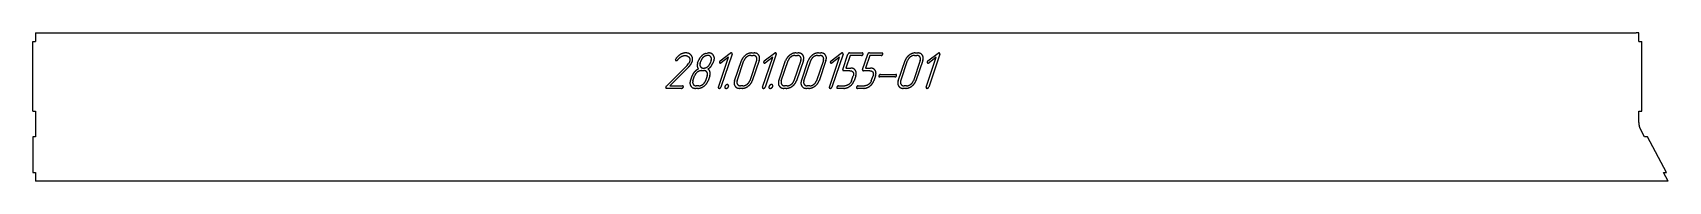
# Model space of a CAD drawing. Header units: millimetres. Extents: x 36 to 957, y 48 to 132.
import ezdxf

# ---------------------------------------------------------------- set-up
doc = ezdxf.new("R2010")
doc.units = ezdxf.units.MM
doc.linetypes.add('K5LT_BASIC', pattern=[0])
doc.layers.add('Engraving', color=7, linetype='Continuous')

msp = doc.modelspace()

# ---------------------------------------------------------------- linework, layer by layer
at = {"color": 150, "linetype": 'K5LT_BASIC', "lineweight": 25, "true_color": 0x0080ff}
for p, q in [((37.9, 131.85), (938.77, 131.85)), ((37.9, 131.85), (37.9, 126.85)), ((940.37, 131.85), (938.77, 131.85)), ((940.37, 126.85), (940.37, 131.85)), ((36.4, 87.85), (36.4, 126.85)), ((36.4, 126.85), (37.9, 126.85)), ((940.37, 126.85), (940.47, 126.85)), ((940.47, 126.85), (942.07, 126.85)), ((942.07, 87.85), (942.07, 126.85)), ((36.4, 87.85), (37.9, 87.85)), ((37.9, 87.85), (37.9, 81.85)), ((940.37, 81.85), (940.37, 87.85)), ((940.37, 87.85), (940.47, 87.85)), ((940.47, 87.85), (942.07, 87.85)), ((37.9, 81.85), (37.9, 78.39)), ((37.9, 78.39), (37.9, 73.39)), ((943.57, 73.39), (940.9, 78.39)), ((37.9, 73.39), (36.4, 73.39)), ((36.4, 73.39), (36.4, 53.39)), ((945.27, 73.39), (943.57, 73.39)), ((955.91, 53.39), (945.27, 73.39)), ((36.4, 53.39), (37.9, 53.39)), ((37.9, 53.39), (37.9, 48.39)), ((956.88, 48.39), (37.9, 48.39)), ((956.88, 48.39), (954.22, 53.39)), ((954.22, 53.39), (955.91, 53.39))]:
    msp.add_line(p, q, dxfattribs=at)
msp.add_open_spline([(940.9, 78.39), (940.87, 78.54), (940.8, 78.82), (940.7, 79.26), (940.61, 79.69), (940.53, 80.12), (940.46, 80.55), (940.41, 80.98), (940.38, 81.42), (940.37, 81.7), (940.37, 81.85)], degree=3, dxfattribs=at)
at = {"layer": 'Engraving', "color": 150, "linetype": 'K5LT_BASIC', "lineweight": 25, "true_color": 0x0080ff}
for p, q in [((415.06, 120.22), (415.89, 120.43)), ((415.89, 120.43), (416.37, 120.5)), ((416.37, 120.5), (416.81, 120.5)), ((423.25, 116.02), (428.95, 120.29)), ((429.99, 119.79), (423.71, 101.31)), ((440.98, 120.5), (442.4, 120.5)), ((448.12, 116.02), (453.82, 120.29)), ((454.86, 119.79), (448.58, 101.31)), ((465.85, 120.5), (467.27, 120.5)), ((478.55, 120.5), (479.97, 120.5)), ((485.7, 116.02), (491.4, 120.29)), ((492.43, 119.79), (486.16, 101.31)), ((492.31, 111.25), (495.21, 119.79)), ((496.16, 120.5), (503.27, 120.5)), ((503.42, 111.25), (506.33, 119.79)), ((507.28, 120.5), (514.38, 120.5)), ((533.06, 120.5), (534.48, 120.5)), ((540.2, 116.02), (545.9, 120.29)), ((546.94, 119.79), (540.66, 101.31)), ((392.88, 101.71), (404.69, 113.52)), ((405.62, 112.73), (394.92, 102.03)), ((398.16, 116.88), (398.29, 117.13)), ((404.69, 113.52), (405.18, 114.07)), ((405.18, 114.07), (405.56, 114.57)), ((410.62, 114.81), (411.12, 116.27)), ((412.04, 114.8), (412.53, 116.25)), ((412.73, 110.55), (414.15, 110.55)), ((418.22, 116.25), (417.72, 114.8)), ((419.64, 116.25), (419.15, 114.8)), ((419.79, 116.69), (419.64, 116.25)), ((419.87, 117.15), (419.79, 116.69)), ((419.92, 117.9), (419.87, 117.15)), ((422.29, 101.31), (427.99, 118.08)), ((427.99, 118.08), (423.91, 115.03)), ((431.4, 104.87), (435.27, 116.24)), ((432.83, 104.87), (436.69, 116.24)), ((443.81, 116.24), (439.95, 104.87)), ((440.5, 119.08), (441.92, 119.08)), ((445.23, 116.24), (441.37, 104.87)), ((447.16, 101.31), (452.86, 118.08)), ((452.86, 118.08), (448.78, 115.03)), ((456.27, 104.87), (460.14, 116.24)), ((457.7, 104.87), (461.56, 116.24)), ((468.68, 116.24), (464.82, 104.87)), ((465.37, 119.08), (466.79, 119.08)), ((470.1, 116.24), (466.24, 104.87)), ((468.97, 104.87), (472.84, 116.24)), ((470.4, 104.87), (474.26, 116.24)), ((481.38, 116.24), (477.52, 104.87)), ((478.07, 119.08), (479.49, 119.08)), ((482.8, 116.24), (478.94, 104.87)), ((484.73, 101.31), (490.43, 118.08)), ((490.43, 118.08), (486.35, 115.03)), ((496.34, 110.54), (492.78, 110.54)), ((496.39, 119.08), (493.98, 111.96)), ((493.98, 111.96), (496.83, 111.96)), ((502.79, 119.08), (496.39, 119.08)), ((507.46, 110.54), (503.89, 110.54)), ((507.51, 119.08), (505.09, 111.96)), ((505.09, 111.96), (507.94, 111.96)), ((513.9, 119.08), (507.51, 119.08)), ((523.48, 104.87), (527.34, 116.24)), ((524.9, 104.87), (528.77, 116.24)), ((535.88, 116.24), (532.02, 104.87)), ((532.57, 119.08), (533.99, 119.08)), ((537.31, 116.24), (533.44, 104.87)), ((539.24, 101.31), (544.94, 118.08)), ((544.94, 118.08), (540.86, 115.03)), ((394.92, 102.03), (402.08, 102.03)), ((406.53, 104.87), (407.5, 107.71)), ((407.96, 104.87), (408.92, 107.71)), ((411.25, 102.03), (409.83, 102.03)), ((416.02, 107.71), (415.06, 104.87)), ((417.45, 107.71), (416.48, 104.87)), ((436.12, 102.03), (434.7, 102.03)), ((461, 102.03), (459.57, 102.03)), ((473.7, 102.03), (472.27, 102.03)), ((489.89, 102.03), (493.45, 102.03)), ((497.24, 104.87), (498.21, 107.71)), ((499.63, 107.71), (498.67, 104.87)), ((501, 102.03), (504.56, 102.03)), ((508.36, 104.87), (509.32, 107.71)), ((510.75, 107.71), (509.78, 104.87)), ((521.62, 107), (513.09, 107)), ((513.58, 108.43), (522.11, 108.43)), ((528.2, 102.03), (526.78, 102.03)), ((401.6, 100.6), (393.1, 100.6)), ((410.77, 100.6), (409.35, 100.6)), ((435.64, 100.6), (434.22, 100.6)), ((460.51, 100.6), (459.09, 100.6)), ((473.21, 100.6), (471.79, 100.6)), ((492.97, 100.6), (489.4, 100.6)), ((504.08, 100.6), (500.52, 100.6)), ((527.72, 100.6), (526.29, 100.6))]:
    msp.add_line(p, q, dxfattribs=at)
for points in [[(401.03, 119.73), (399.47, 118.86), (398.29, 117.13)], [(403.9, 120.51), (402.42, 120.51), (401.03, 119.73)], [(407.06, 119.12), (405.93, 120.51), (403.9, 120.51)], [(415.06, 120.22), (414.22, 119.9), (413.38, 119.27)], [(419.44, 119.27), (418.57, 120.5), (416.81, 120.5)], [(429.5, 120.49), (429.22, 120.49), (428.95, 120.29)], [(429.94, 120.3), (429.79, 120.49), (429.5, 120.49)], [(429.99, 119.79), (430.1, 120.1), (429.94, 120.3)], [(440.98, 120.5), (439.19, 120.5), (437.52, 119.22)], [(444.99, 119.26), (444.15, 120.5), (442.4, 120.5)], [(454.38, 120.49), (454.09, 120.49), (453.82, 120.29)], [(454.81, 120.3), (454.66, 120.49), (454.38, 120.49)], [(454.86, 119.79), (454.97, 120.1), (454.81, 120.3)], [(465.85, 120.5), (464.06, 120.5), (462.39, 119.22)], [(469.86, 119.26), (469.02, 120.5), (467.27, 120.5)], [(478.55, 120.5), (476.76, 120.5), (475.09, 119.22)], [(482.56, 119.26), (481.72, 120.5), (479.97, 120.5)], [(491.95, 120.49), (491.66, 120.49), (491.4, 120.29)], [(492.39, 120.3), (492.23, 120.49), (491.95, 120.49)], [(492.43, 119.79), (492.54, 120.1), (492.39, 120.3)], [(496.16, 120.5), (495.45, 120.5), (495.21, 119.79)], [(503.67, 120.27), (503.52, 120.5), (503.27, 120.5)], [(503.39, 119.31), (503.65, 119.53), (503.74, 119.79)], [(503.74, 119.79), (503.82, 120.05), (503.67, 120.27)], [(507.28, 120.5), (506.57, 120.5), (506.33, 119.79)], [(514.79, 120.27), (514.64, 120.5), (514.38, 120.5)], [(514.5, 119.31), (514.76, 119.53), (514.85, 119.79)], [(514.85, 119.79), (514.94, 120.05), (514.79, 120.27)], [(533.06, 120.5), (531.27, 120.5), (529.59, 119.22)], [(537.07, 119.26), (536.23, 120.5), (534.48, 120.5)], [(546.45, 120.49), (546.17, 120.49), (545.9, 120.29)], [(546.89, 120.3), (546.73, 120.49), (546.45, 120.49)], [(546.94, 119.79), (547.05, 120.1), (546.89, 120.3)], [(398.16, 116.88), (398.05, 116.56), (398.21, 116.37)], [(398.21, 116.37), (398.36, 116.18), (398.66, 116.18)], [(398.66, 116.18), (398.92, 116.22), (399.1, 116.31)], [(399.1, 116.31), (399.3, 116.42), (399.46, 116.65)], [(399.46, 116.65), (400.43, 117.97), (401.46, 118.52)], [(401.46, 118.52), (402.5, 119.06), (403.48, 119.06)], [(403.48, 119.06), (404.19, 119.06), (404.79, 118.79)], [(404.79, 118.79), (405.39, 118.51), (405.75, 118.05)], [(406.09, 115.62), (405.9, 115.08), (405.56, 114.57)], [(405.62, 112.73), (406.44, 113.59), (406.88, 114.26)], [(405.75, 118.05), (406.57, 117.06), (406.09, 115.62)], [(406.88, 114.26), (407.32, 114.93), (407.55, 115.62)], [(407.55, 115.62), (408.24, 117.66), (407.06, 119.12)], [(411.07, 111.49), (409.74, 110.79), (408.81, 109.8)], [(410.62, 114.81), (410.28, 113.8), (410.41, 112.94)], [(410.41, 112.94), (410.55, 112.09), (411.07, 111.49)], [(412.73, 110.55), (411.55, 110.55), (410.44, 109.72)], [(413.38, 119.27), (411.67, 117.91), (411.12, 116.27)], [(412.04, 114.8), (411.64, 113.62), (412.18, 112.8)], [(412.18, 112.8), (412.73, 111.97), (413.91, 111.97)], [(414.06, 118.26), (412.94, 117.44), (412.53, 116.25)], [(413.91, 111.97), (415.06, 111.97), (416.19, 112.78)], [(416.35, 119.08), (415.17, 119.08), (414.06, 118.26)], [(415.89, 109.72), (415.35, 110.55), (414.15, 110.55)], [(416.19, 112.78), (417.31, 113.59), (417.72, 114.8)], [(418.07, 118.25), (417.53, 119.08), (416.35, 119.08)], [(416.45, 111.49), (417.47, 112.16), (418.13, 112.96)], [(417.55, 109.96), (417.25, 111.02), (416.45, 111.49)], [(418.22, 116.25), (418.62, 117.43), (418.07, 118.25)], [(418.13, 112.96), (418.8, 113.77), (419.15, 114.8)], [(419.92, 117.9), (419.86, 118.67), (419.44, 119.27)], [(422.88, 115.54), (422.77, 115.24), (422.92, 115.03)], [(423.25, 116.02), (422.91, 115.65), (422.88, 115.54)], [(422.92, 115.03), (423.06, 114.82), (423.35, 114.82)], [(423.35, 114.82), (423.62, 114.82), (423.91, 115.03)], [(437.52, 119.22), (435.85, 117.94), (435.27, 116.24)], [(438.21, 118.25), (437.09, 117.42), (436.69, 116.24)], [(440.5, 119.08), (439.32, 119.08), (438.21, 118.25)], [(443.65, 118.24), (443.1, 119.08), (441.92, 119.08)], [(443.81, 116.24), (444.2, 117.4), (443.65, 118.24)], [(445.23, 116.24), (445.84, 118.01), (444.99, 119.26)], [(447.75, 115.54), (447.65, 115.24), (447.79, 115.03)], [(448.12, 116.02), (447.79, 115.65), (447.75, 115.54)], [(447.79, 115.03), (447.93, 114.82), (448.23, 114.82)], [(448.23, 114.82), (448.5, 114.82), (448.78, 115.03)], [(462.39, 119.22), (460.72, 117.94), (460.14, 116.24)], [(463.08, 118.25), (461.96, 117.42), (461.56, 116.24)], [(465.37, 119.08), (464.19, 119.08), (463.08, 118.25)], [(468.52, 118.24), (467.97, 119.08), (466.79, 119.08)], [(468.68, 116.24), (469.07, 117.4), (468.52, 118.24)], [(470.1, 116.24), (470.71, 118.01), (469.86, 119.26)], [(475.09, 119.22), (473.42, 117.94), (472.84, 116.24)], [(475.78, 118.25), (474.66, 117.42), (474.26, 116.24)], [(478.07, 119.08), (476.89, 119.08), (475.78, 118.25)], [(481.22, 118.24), (480.67, 119.08), (479.49, 119.08)], [(481.38, 116.24), (481.77, 117.4), (481.22, 118.24)], [(482.8, 116.24), (483.41, 118.01), (482.56, 119.26)], [(485.32, 115.54), (485.22, 115.24), (485.36, 115.03)], [(485.7, 116.02), (485.36, 115.65), (485.32, 115.54)], [(485.36, 115.03), (485.5, 114.82), (485.8, 114.82)], [(485.8, 114.82), (486.07, 114.82), (486.35, 115.03)], [(492.31, 111.25), (492.07, 110.54), (492.78, 110.54)], [(496.34, 110.54), (497.52, 110.54), (498.07, 109.71)], [(499.4, 110.71), (498.58, 111.96), (496.83, 111.96)], [(499.63, 107.71), (500.23, 109.46), (499.4, 110.71)], [(502.79, 119.08), (503.13, 119.08), (503.39, 119.31)], [(503.42, 111.25), (503.18, 110.54), (503.89, 110.54)], [(507.46, 110.54), (508.63, 110.54), (509.18, 109.71)], [(510.51, 110.71), (509.69, 111.96), (507.94, 111.96)], [(510.75, 107.71), (511.34, 109.46), (510.51, 110.71)], [(513.9, 119.08), (514.24, 119.08), (514.5, 119.31)], [(529.59, 119.22), (527.92, 117.94), (527.34, 116.24)], [(530.28, 118.25), (529.17, 117.42), (528.77, 116.24)], [(532.57, 119.08), (531.39, 119.08), (530.28, 118.25)], [(535.73, 118.24), (535.17, 119.08), (533.99, 119.08)], [(535.88, 116.24), (536.28, 117.4), (535.73, 118.24)], [(537.31, 116.24), (537.91, 118.01), (537.07, 119.26)], [(539.82, 115.54), (539.72, 115.24), (539.86, 115.03)], [(540.2, 116.02), (539.86, 115.65), (539.82, 115.54)], [(539.86, 115.03), (540, 114.82), (540.3, 114.82)], [(540.3, 114.82), (540.57, 114.82), (540.86, 115.03)], [(392.66, 101.37), (392.56, 101.07), (392.68, 100.83)], [(392.88, 101.71), (392.73, 101.57), (392.66, 101.37)], [(402.49, 101.8), (402.34, 102.03), (402.08, 102.03)], [(402.2, 100.83), (402.46, 101.06), (402.55, 101.32)], [(402.55, 101.32), (402.64, 101.57), (402.49, 101.8)], [(406.53, 104.87), (405.92, 103.08), (406.82, 101.84)], [(406.82, 101.84), (407.71, 100.6), (409.35, 100.6)], [(408.81, 109.8), (407.87, 108.8), (407.5, 107.71)], [(407.96, 104.87), (407.57, 103.72), (408.14, 102.87)], [(408.14, 102.87), (408.71, 102.03), (409.83, 102.03)], [(410.44, 109.72), (409.32, 108.89), (408.92, 107.71)], [(410.77, 100.6), (412.55, 100.6), (414.21, 101.85)], [(411.25, 102.03), (412.45, 102.03), (413.55, 102.85)], [(413.55, 102.85), (414.65, 103.68), (415.06, 104.87)], [(414.21, 101.85), (415.88, 103.09), (416.48, 104.87)], [(416.02, 107.71), (416.42, 108.89), (415.89, 109.72)], [(417.45, 107.71), (417.85, 108.9), (417.55, 109.96)], [(422.29, 101.31), (422.16, 100.94), (422.32, 100.77)], [(423.33, 100.77), (423.6, 100.97), (423.71, 101.31)], [(425.91, 101.67), (425.76, 101.24), (425.93, 100.9)], [(426.4, 102.32), (425.99, 101.91), (425.91, 101.67)], [(427.33, 102.74), (426.81, 102.74), (426.4, 102.32)], [(427.94, 102.4), (427.72, 102.74), (427.33, 102.74)], [(427.51, 100.95), (427.91, 101.29), (428.04, 101.67)], [(428.04, 101.67), (428.17, 102.05), (427.94, 102.4)], [(431.4, 104.87), (430.8, 103.08), (431.69, 101.84)], [(431.69, 101.84), (432.58, 100.6), (434.22, 100.6)], [(432.83, 104.87), (432.44, 103.72), (433.01, 102.87)], [(433.01, 102.87), (433.58, 102.03), (434.7, 102.03)], [(435.64, 100.6), (437.42, 100.6), (439.1, 101.86)], [(436.12, 102.03), (437.27, 102.03), (438.4, 102.84)], [(438.4, 102.84), (439.53, 103.65), (439.95, 104.87)], [(439.1, 101.86), (440.77, 103.12), (441.37, 104.87)], [(447.16, 101.31), (447.04, 100.94), (447.19, 100.77)], [(448.2, 100.77), (448.47, 100.97), (448.58, 101.31)], [(450.78, 101.67), (450.63, 101.24), (450.8, 100.9)], [(451.27, 102.32), (450.86, 101.91), (450.78, 101.67)], [(452.2, 102.74), (451.68, 102.74), (451.27, 102.32)], [(452.81, 102.4), (452.59, 102.74), (452.2, 102.74)], [(452.38, 100.95), (452.78, 101.29), (452.91, 101.67)], [(452.91, 101.67), (453.04, 102.05), (452.81, 102.4)], [(456.27, 104.87), (455.67, 103.08), (456.56, 101.84)], [(456.56, 101.84), (457.46, 100.6), (459.09, 100.6)], [(457.7, 104.87), (457.31, 103.72), (457.88, 102.87)], [(457.88, 102.87), (458.45, 102.03), (459.57, 102.03)], [(460.51, 100.6), (462.29, 100.6), (463.97, 101.86)], [(461, 102.03), (462.15, 102.03), (463.27, 102.84)], [(463.27, 102.84), (464.4, 103.65), (464.82, 104.87)], [(463.97, 101.86), (465.64, 103.12), (466.24, 104.87)], [(468.97, 104.87), (468.37, 103.08), (469.26, 101.84)], [(469.26, 101.84), (470.16, 100.6), (471.79, 100.6)], [(470.4, 104.87), (470.01, 103.72), (470.58, 102.87)], [(470.58, 102.87), (471.15, 102.03), (472.27, 102.03)], [(473.21, 100.6), (474.99, 100.6), (476.67, 101.86)], [(473.7, 102.03), (474.85, 102.03), (475.97, 102.84)], [(475.97, 102.84), (477.1, 103.65), (477.52, 104.87)], [(476.67, 101.86), (478.34, 103.12), (478.94, 104.87)], [(484.73, 101.31), (484.61, 100.94), (484.76, 100.77)], [(485.77, 100.77), (486.04, 100.97), (486.16, 101.31)], [(488.93, 101.32), (488.84, 101.03), (488.95, 100.8)], [(489.26, 101.75), (488.99, 101.47), (488.93, 101.32)], [(489.89, 102.03), (489.53, 102.03), (489.26, 101.75)], [(492.97, 100.6), (494.72, 100.6), (496.39, 101.86)], [(495.73, 102.85), (494.63, 102.03), (493.45, 102.03)], [(497.24, 104.87), (496.84, 103.68), (495.73, 102.85)], [(496.39, 101.86), (498.07, 103.12), (498.67, 104.87)], [(498.07, 109.71), (498.61, 108.89), (498.21, 107.71)], [(500.05, 101.32), (499.95, 101.03), (500.06, 100.8)], [(500.37, 101.75), (500.1, 101.47), (500.05, 101.32)], [(501, 102.03), (500.64, 102.03), (500.37, 101.75)], [(504.08, 100.6), (505.83, 100.6), (507.51, 101.86)], [(506.85, 102.85), (505.74, 102.03), (504.56, 102.03)], [(508.36, 104.87), (507.95, 103.68), (506.85, 102.85)], [(507.51, 101.86), (509.18, 103.12), (509.78, 104.87)], [(509.18, 109.71), (509.72, 108.89), (509.32, 107.71)], [(512.63, 107.71), (512.53, 107.43), (512.64, 107.2)], [(512.95, 108.15), (512.68, 107.87), (512.63, 107.71)], [(512.64, 107.2), (512.77, 107), (513.09, 107)], [(513.58, 108.43), (513.22, 108.43), (512.95, 108.15)], [(521.62, 107), (521.96, 107), (522.22, 107.23)], [(522.51, 108.2), (522.36, 108.43), (522.11, 108.43)], [(522.22, 107.23), (522.49, 107.46), (522.57, 107.71)], [(522.57, 107.71), (522.66, 107.97), (522.51, 108.2)], [(523.48, 104.87), (522.87, 103.08), (523.77, 101.84)], [(523.77, 101.84), (524.66, 100.6), (526.29, 100.6)], [(524.9, 104.87), (524.51, 103.72), (525.08, 102.87)], [(525.08, 102.87), (525.66, 102.03), (526.78, 102.03)], [(527.72, 100.6), (529.49, 100.6), (531.17, 101.86)], [(528.2, 102.03), (529.35, 102.03), (530.48, 102.84)], [(530.48, 102.84), (531.61, 103.65), (532.02, 104.87)], [(531.17, 101.86), (532.85, 103.12), (533.44, 104.87)], [(539.24, 101.31), (539.11, 100.94), (539.27, 100.77)], [(540.28, 100.77), (540.54, 100.97), (540.66, 101.31)], [(392.68, 100.83), (392.84, 100.6), (393.1, 100.6)], [(401.6, 100.6), (401.94, 100.6), (402.2, 100.83)], [(422.32, 100.77), (422.63, 100.6), (422.76, 100.6)], [(422.76, 100.6), (423.07, 100.6), (423.33, 100.77)], [(425.93, 100.9), (426.11, 100.6), (426.61, 100.6)], [(426.61, 100.6), (427.12, 100.6), (427.51, 100.95)], [(447.19, 100.77), (447.5, 100.6), (447.63, 100.6)], [(447.63, 100.6), (447.94, 100.6), (448.2, 100.77)], [(450.8, 100.9), (450.98, 100.6), (451.48, 100.6)], [(451.48, 100.6), (451.99, 100.6), (452.38, 100.95)], [(484.76, 100.77), (485.07, 100.6), (485.2, 100.6)], [(485.2, 100.6), (485.52, 100.6), (485.77, 100.77)], [(488.95, 100.8), (489.08, 100.6), (489.4, 100.6)], [(500.06, 100.8), (500.19, 100.6), (500.52, 100.6)], [(539.27, 100.77), (539.58, 100.6), (539.71, 100.6)], [(539.71, 100.6), (540.02, 100.6), (540.28, 100.77)]]:
    msp.add_open_spline(points, degree=2, dxfattribs=at)

doc.saveas('drawing.dxf')
